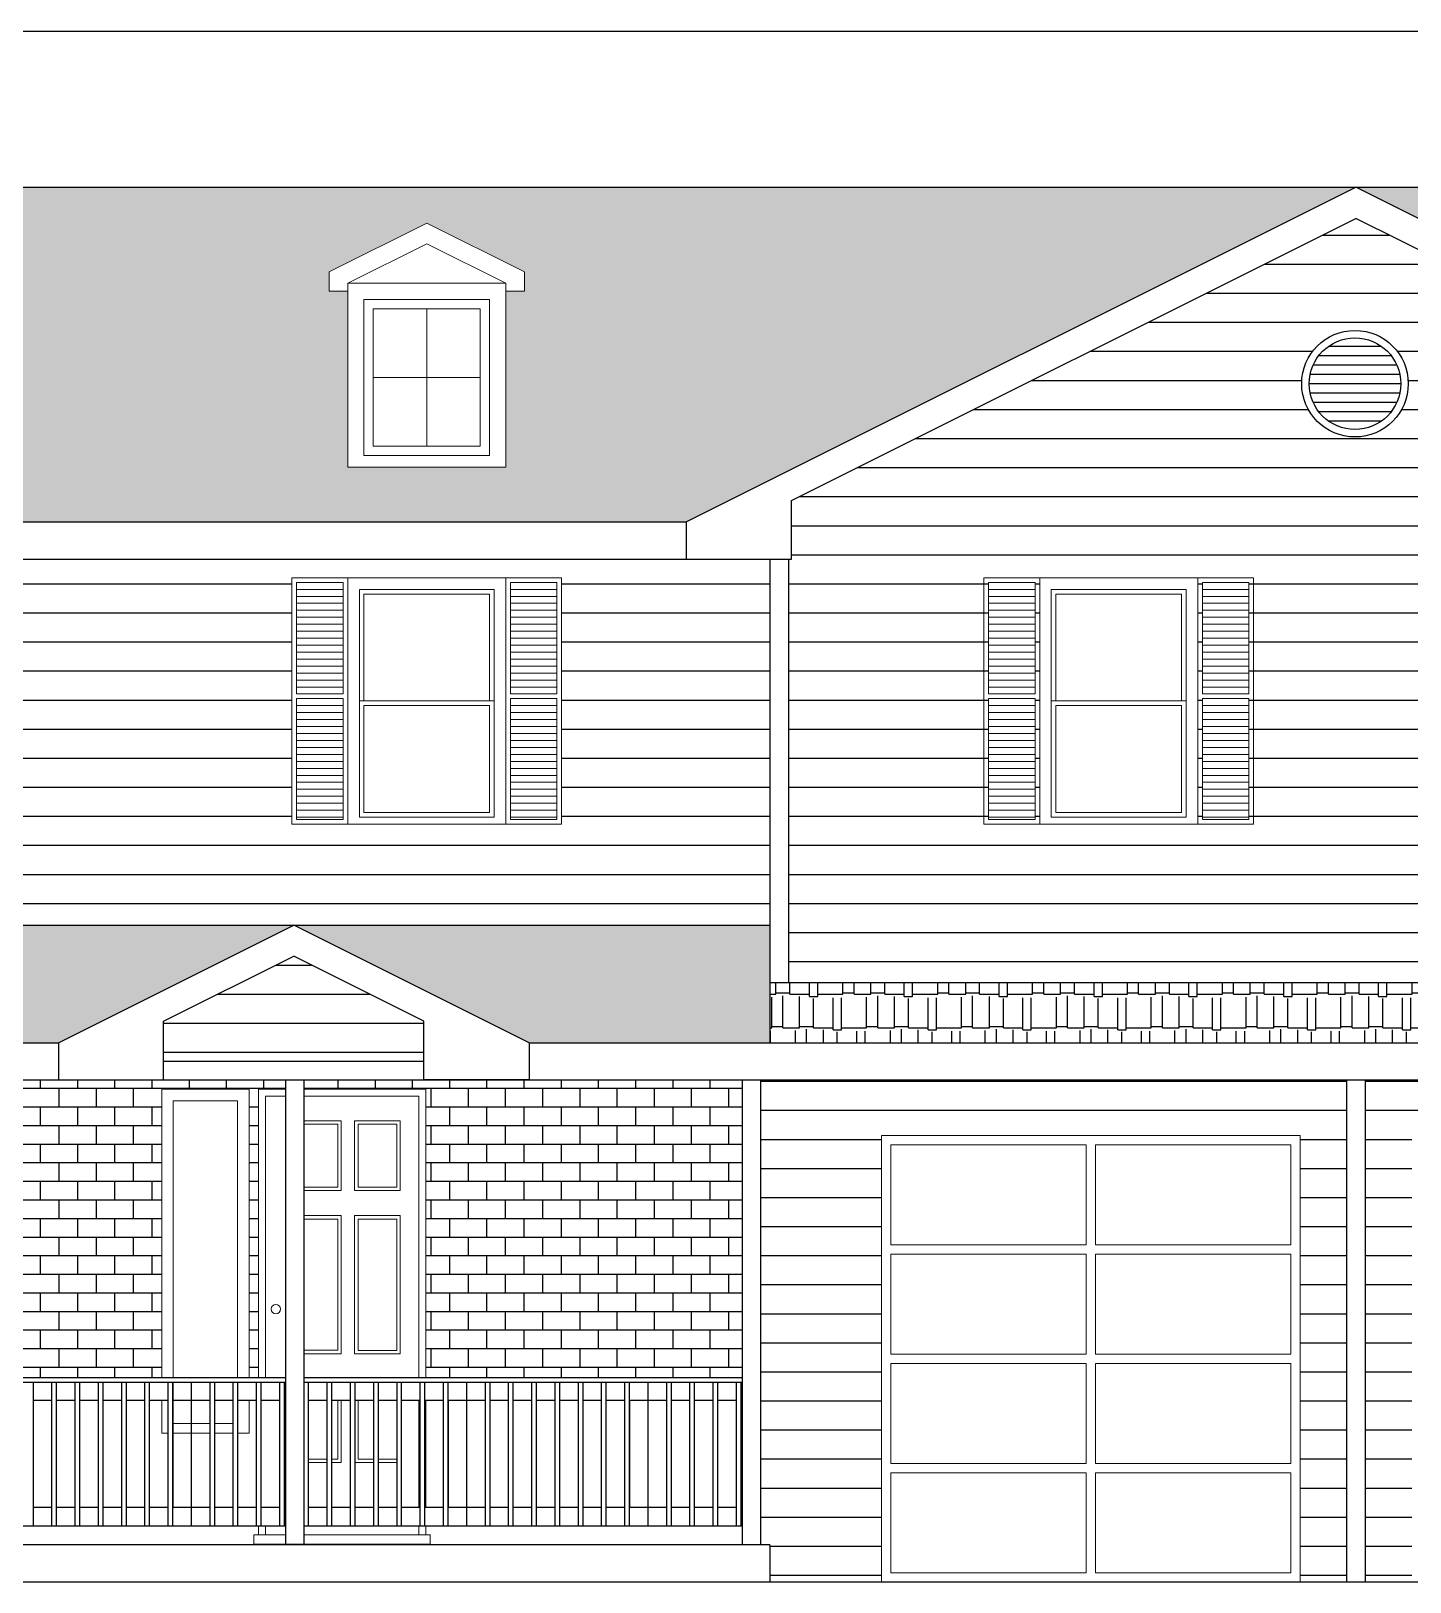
# Model space of a CAD drawing. Header units: inches. Extents: x -1842 to 12195, y -2228 to 2193.
# Drawn here: x 6746.5 to 7043, y 597.8 to 931.4 of the extents above; entities that cross this region are included whole.
import ezdxf

# ---------------------------------------------------------------- set-up
doc = ezdxf.new("R2010")
doc.units = ezdxf.units.IN
doc.header["$LTSCALE"] = 6
doc.header["$MEASUREMENT"] = 0
doc.linetypes.add('DASHED', pattern=[0.75, 0.5, -0.25])
doc.layers.add('A-GLAZ', color=151, linetype='Continuous', lineweight=13)
doc.layers.add('BUILT-INS', color=13, linetype='Continuous')
doc.layers.add('Title Block', color=7, linetype='Continuous')
pattern_1 = [(180, (-5370.341, -507), (-4e-16, -6.25), [])]
pattern_2 = [(180, (-2411.5, 0), (-4e-16, -6.25), [])]

msp = doc.modelspace()

# ---------------------------------------------------------------- hatches: boundary and pattern name
h = msp.add_hatch()
h.set_pattern_fill('AR-RSHKE', color=15, scale=0.6)
h.set_pattern_definition([(0, (-6117.4706, 68.2245), (15.3, 7.2), [3.6, -3, 4.2, -1.8, 5.4, -2.4]), (0, (-6113.8706, 68.5245), (15.3, 7.2), [3, -11.4, 2.4, -3.6]), (0, (-6106.6706, 67.7745), (15.3, 7.2), [1.8, -18.6]), (90, (-6117.4706, 68.2245), (-5.1, 7.2), [6.9, -21.9]), (90, (-6113.8706, 68.2245), (-5.1, 7.2), [6.75, -22.05]), (90, (-6110.8706, 68.2245), (-5.1, 7.2), [6.3, -22.5]), (90, (-6106.6706, 67.7745), (-5.1, 7.2), [6.9, -21.9]), (90, (-6104.8706, 67.7745), (-5.1, 7.2), [6.9, -21.9]), (90, (-6099.4706, 68.2245), (-5.1, 7.2), [6.6, -22.2])])
h.paths.add_polyline_path([(7031.3515449, 897.8021528), (6500.5515449, 897.8021528), (6500.5515449, 825.8021528), (6887.3515449, 825.8021528)])
h.paths.add_polyline_path([(6692.5515449, 875.4298362), (6688.5515449, 875.4298362), (6688.5515449, 879.6040485), (6709.5515449, 890.1040485), (6730.5515449, 879.6040485), (6730.5515449, 875.4298362), (6726.5515449, 875.4298362), (6726.5515449, 837.5869497), (6692.5515449, 837.5869497)], flags=16)
h.paths.add_polyline_path([(6696.0515449, 873.6319125), (6723.0515449, 873.6319125), (6723.0515449, 840.0869497), (6696.0515449, 840.0869497)], flags=0)
h.paths.add_polyline_path([(6698.0515449, 871.6319125), (6721.0515449, 871.6319125), (6721.0515449, 842.0869497), (6698.0515449, 842.0869497)], flags=0)
h.paths.add_polyline_path([(6608.5515449, 875.4298362), (6604.5515449, 875.4298362), (6604.5515449, 837.5869497), (6570.5515449, 837.5869497), (6570.5515449, 875.4298362), (6566.5515449, 875.4298362), (6566.5515449, 879.6040485), (6587.5515449, 890.1040485), (6608.5515449, 879.6040485)], flags=16)
h.paths.add_polyline_path([(6601.0515449, 840.0869497), (6574.0515449, 840.0869497), (6574.0515449, 873.6319125), (6601.0515449, 873.6319125)], flags=0)
h.paths.add_polyline_path([(6599.0515449, 842.0869497), (6576.0515449, 842.0869497), (6576.0515449, 871.6319125), (6599.0515449, 871.6319125)], flags=0)
h.paths.add_polyline_path([(6810.5515449, 875.4298362), (6810.5515449, 879.6040485), (6831.5515449, 890.1040485), (6852.5515449, 879.6040485), (6852.5515449, 875.4298362), (6848.5515449, 875.4298362), (6848.5515449, 837.5869497), (6814.5515449, 837.5869497), (6814.5515449, 875.4298362)], flags=16)
h.paths.add_polyline_path([(6818.0515449, 873.6319125), (6845.0515449, 873.6319125), (6845.0515449, 840.0869497), (6818.0515449, 840.0869497)], flags=0)
h.paths.add_polyline_path([(6820.0515449, 871.6319125), (6843.0515449, 871.6319125), (6843.0515449, 842.0869497), (6820.0515449, 842.0869497)], flags=0)
h.paths.add_polyline_path([(7161.3515449, 897.8021528), (7031.3515449, 897.8021528), (7161.3515449, 832.8021528)])
h = msp.add_hatch()
h.set_pattern_fill('ANSI31', color=256, scale=16, angle=135)
h.set_pattern_definition([(180, (-6043.0983, -5704.4222), (-2e-16, -2), [])])
h.paths.add_polyline_path([(7041.0075663, 855.541402, 1), (7021.298202, 855.541402, 1)])
h = msp.add_hatch()
h.set_pattern_fill('AR-RSHKE', color=15, scale=0.6)
h.set_pattern_definition([(0, (-5370.341, -507), (15.3, 7.2), [3.6, -3, 4.2, -1.8, 5.4, -2.4]), (0, (-5366.741, -506.7), (15.3, 7.2), [3, -11.4, 2.4, -3.6]), (0, (-5359.541, -507.45), (15.3, 7.2), [1.8, -18.6]), (90, (-5370.341, -507), (-5.1, 7.2), [6.9, -21.9]), (90, (-5366.741, -507), (-5.1, 7.2), [6.75, -22.05]), (90, (-5363.741, -507), (-5.1, 7.2), [6.3, -22.5]), (90, (-5359.541, -507.45), (-5.1, 7.2), [6.9, -21.9]), (90, (-5357.741, -507.45), (-5.1, 7.2), [6.9, -21.9]), (90, (-5352.341, -507), (-5.1, 7.2), [6.6, -22.2])])
h.paths.add_polyline_path([(6802.9515449, 739.1093551), (6504.5515449, 739.1093551), (6504.5515449, 713.8021528), (6752.3371402, 713.8021528)])
h.paths.add_polyline_path([(6905.3515449, 739.1093551), (6802.9515449, 739.1093551), (6853.5659496, 713.8021528), (6905.3515449, 713.8021528), (6905.3515449, 726.7357772)])
h = msp.add_hatch()
h.set_pattern_fill('AR-RSHKE', color=15, scale=0.6)
h.set_pattern_definition([(0, (-6117.2706, -507), (15.3, 7.2), [3.6, -3, 4.2, -1.8, 5.4, -2.4]), (0, (-6113.6706, -506.7), (15.3, 7.2), [3, -11.4, 2.4, -3.6]), (0, (-6106.4706, -507.45), (15.3, 7.2), [1.8, -18.6]), (90, (-6117.2706, -507), (-5.1, 7.2), [6.9, -21.9]), (90, (-6113.6706, -507), (-5.1, 7.2), [6.75, -22.05]), (90, (-6110.6706, -507), (-5.1, 7.2), [6.3, -22.5]), (90, (-6106.4706, -507.45), (-5.1, 7.2), [6.9, -21.9]), (90, (-6104.6706, -507.45), (-5.1, 7.2), [6.9, -21.9]), (90, (-6099.2706, -507), (-5.1, 7.2), [6.6, -22.2])])
h.paths.add_polyline_path([(7157.3515449, 726.7357772), (6905.3515449, 726.7357772), (6905.3515449, 713.8021528), (7157.3515449, 713.8021528)])
at = {"layer": 'BUILT-INS'}
h = msp.add_hatch(dxfattribs=at)
h.set_pattern_fill('AR-B816', color=256, scale=0.5, style=0)
h.set_pattern_definition([(0, (-2411.5, 0), (0, 4), []), (90, (-2411.5, 0), (-4, 4), [4, -4])])
h.paths.add_polyline_path([(6899.3515449, 705.8021528), (6805.1515449, 705.8021528), (6805.1515449, 703.8021528), (6831.3515449, 703.8021528), (6831.3515449, 641.8021528), (6899.3515449, 641.8021528)])
h.paths.add_polyline_path([(6774.5515449, 703.8021528), (6793.3515449, 703.8021528), (6793.3515449, 641.8021528), (6795.3515449, 641.8021528), (6795.3515449, 703.8021528), (6801.1515449, 703.8021528), (6801.1515449, 705.8021528), (6706.9515449, 705.8021528), (6706.9515449, 703.8021528), (6716.0515449, 703.8021528), (6716.0515449, 641.8021528), (6774.5515449, 641.8021528)])
h.paths.add_polyline_path([(6658.0515449, 703.8021528), (6670.0515449, 703.8021528), (6702.9515449, 703.8021528), (6702.9515449, 705.8021528), (6608.7515449, 705.8021528), (6608.7515449, 703.8021528), (6616.5515449, 703.8021528), (6616.5515449, 641.8021528), (6658.0515449, 641.8021528)])
h.paths.add_polyline_path([(6558.5515449, 703.8021528), (6570.5515449, 703.8021528), (6604.5515449, 703.8021528), (6604.7515449, 703.8021528), (6604.7515449, 705.8021528), (6510.5515449, 705.8021528), (6510.5515449, 641.8021528), (6558.5515449, 641.8021528)])
h.paths.add_polyline_path([(6506.5515449, 705.8021528), (6504.5515449, 705.8021528), (6504.5515449, 605.8021528), (6506.5515449, 605.8021528)])
at = {"layer": 'Title Block', "linetype": 'DASHED'}
h = msp.add_hatch(dxfattribs=at)
h.set_pattern_fill('ANSI31', color=253, scale=50, angle=135)
h.set_pattern_definition(pattern_2)
h.paths.add_polyline_path([(7153.3515449, 817.8021528), (7152.7228181, 817.8021528), (7152.7228181, 830.4083123), (7031.3515449, 891.0939489), (6909.9802717, 830.4083123), (6909.9802717, 817.8021528), (6909.3515449, 817.8021528), (6909.3515449, 726.7357772), (7153.3515449, 726.7357772)])
h.paths.add_polyline_path([(6963.3515449, 760.8021528), (6963.3515449, 813.8021528), (6997.3515449, 813.8021528), (6997.3515449, 760.8021528)], flags=16)
h.paths.add_polyline_path([(6952.3515449, 761.8021528), (6952.3515449, 787.8021528), (6962.3515449, 787.8021528), (6962.3515449, 761.8021528)], flags=16)
h.paths.add_polyline_path([(6965.8515449, 762.3021528), (6965.8515449, 787.3021528), (6965.8515449, 811.3021528), (6994.8515449, 811.3021528), (6994.8515449, 787.3021528), (6994.8515449, 762.3021528)], flags=0)
h.paths.add_polyline_path([(6966.8515449, 763.3021528), (6966.8515449, 786.3021528), (6993.8515449, 786.3021528), (6993.8515449, 763.3021528)], flags=0)
h.paths.add_polyline_path([(6952.3515449, 788.8021528), (6952.3515449, 812.8021528), (6962.3515449, 812.8021528), (6962.3515449, 788.8021528)], flags=16)
h.paths.add_polyline_path([(6966.8515449, 787.3021528), (6966.8515449, 810.3021528), (6993.8515449, 810.3021528), (6993.8515449, 787.3021528)], flags=0)
h.paths.add_polyline_path([(6998.3515449, 761.8021528), (6998.3515449, 787.8021528), (7008.3515449, 787.8021528), (7008.3515449, 761.8021528)], flags=16)
h.paths.add_polyline_path([(6998.3515449, 788.8021528), (6998.3515449, 812.8021528), (7008.3515449, 812.8021528), (7008.3515449, 788.8021528)], flags=16)
h.paths.add_polyline_path([(7065.3515449, 760.8021528), (7065.3515449, 813.8021528), (7099.3515449, 813.8021528), (7099.3515449, 760.8021528)], flags=16)
h.paths.add_polyline_path([(7054.3515449, 761.8021528), (7054.3515449, 787.8021528), (7064.3515449, 787.8021528), (7064.3515449, 761.8021528)], flags=16)
h.paths.add_polyline_path([(7054.3515449, 788.8021528), (7054.3515449, 812.8021528), (7064.3515449, 812.8021528), (7064.3515449, 788.8021528)], flags=16)
h.paths.add_polyline_path([(7067.8515449, 762.3021528), (7067.8515449, 787.3021528), (7067.8515449, 811.3021528), (7096.8515449, 811.3021528), (7096.8515449, 787.3021528), (7096.8515449, 762.3021528)], flags=0)
h.paths.add_polyline_path([(7068.8515449, 763.3021528), (7068.8515449, 786.3021528), (7095.8515449, 786.3021528), (7095.8515449, 763.3021528)], flags=0)
h.paths.add_polyline_path([(7019.698202, 855.541402, -1), (7042.6075663, 855.541402, -1)], flags=16)
h.paths.add_polyline_path([(7021.298202, 855.541402, -1), (7041.0075663, 855.541402, -1)], flags=0)
h.paths.add_polyline_path([(7068.8515449, 787.3021528), (7068.8515449, 810.3021528), (7095.8515449, 810.3021528), (7095.8515449, 787.3021528)], flags=0)
h.paths.add_polyline_path([(7100.3515449, 761.8021528), (7100.3515449, 787.8021528), (7110.3515449, 787.8021528), (7110.3515449, 761.8021528)], flags=16)
h.paths.add_polyline_path([(7100.3515449, 788.8021528), (7100.3515449, 812.8021528), (7110.3515449, 812.8021528), (7110.3515449, 788.8021528)], flags=16)
h = msp.add_hatch(dxfattribs=at)
h.set_pattern_fill('ANSI31', color=253, scale=50, angle=135)
h.set_pattern_definition(pattern_2)
h.paths.add_polyline_path([(6905.3515449, 817.8021528), (6887.3515449, 817.8021528), (6508.5515449, 817.8021528), (6508.5515449, 739.1093551), (6905.3515449, 739.1093551)])
h.paths.add_polyline_path([(6558.5515449, 813.8021528), (6616.5515449, 813.8021528), (6616.5515449, 760.8021528), (6558.5515449, 760.8021528)], flags=16)
h.paths.add_polyline_path([(6558.5515449, 813.8021528), (6570.5515449, 813.8021528), (6604.5515449, 813.8021528), (6616.5515449, 813.8021528), (6616.5515449, 760.8021528), (6604.5515449, 760.8021528), (6570.5515449, 760.8021528), (6558.5515449, 760.8021528)], flags=0)
h.paths.add_polyline_path([(6570.5515449, 760.8021528), (6570.5515449, 813.8021528), (6604.5515449, 813.8021528), (6604.5515449, 760.8021528)], flags=0)
h.paths.add_polyline_path([(6559.5515449, 787.8021528), (6569.5515449, 787.8021528), (6569.5515449, 761.8021528), (6559.5515449, 761.8021528)], flags=0)
h.paths.add_polyline_path([(6573.0515449, 787.3021528), (6573.0515449, 811.3021528), (6602.0515449, 811.3021528), (6602.0515449, 787.3021528), (6602.0515449, 762.3021528), (6573.0515449, 762.3021528)], flags=0)
h.paths.add_polyline_path([(6559.5515449, 788.8021528), (6559.5515449, 812.8021528), (6569.5515449, 812.8021528), (6569.5515449, 788.8021528)], flags=0)
h.paths.add_polyline_path([(6574.0515449, 763.3021528), (6574.0515449, 786.3021528), (6601.0515449, 786.3021528), (6601.0515449, 763.3021528)], flags=0)
h.paths.add_polyline_path([(6574.0515449, 787.3021528), (6574.0515449, 810.3021528), (6601.0515449, 810.3021528), (6601.0515449, 787.3021528)], flags=0)
h.paths.add_polyline_path([(6605.5515449, 787.8021528), (6615.5515449, 787.8021528), (6615.5515449, 761.8021528), (6605.5515449, 761.8021528)], flags=0)
h.paths.add_polyline_path([(6605.5515449, 788.8021528), (6605.5515449, 812.8021528), (6615.5515449, 812.8021528), (6615.5515449, 788.8021528)], flags=0)
h.paths.add_polyline_path([(6680.5515449, 813.8021528), (6738.5515449, 813.8021528), (6738.5515449, 760.8021528), (6680.5515449, 760.8021528)], flags=0)
h.paths.add_polyline_path([(6680.5515449, 813.8021528), (6692.5515449, 813.8021528), (6726.5515449, 813.8021528), (6738.5515449, 813.8021528), (6738.5515449, 760.8021528), (6726.5515449, 760.8021528), (6692.5515449, 760.8021528), (6680.5515449, 760.8021528)], flags=16)
h.paths.add_polyline_path([(6692.5515449, 760.8021528), (6692.5515449, 813.8021528), (6726.5515449, 813.8021528), (6726.5515449, 760.8021528)], flags=0)
h.paths.add_polyline_path([(6681.5515449, 787.8021528), (6691.5515449, 787.8021528), (6691.5515449, 761.8021528), (6681.5515449, 761.8021528)], flags=0)
h.paths.add_polyline_path([(6681.5515449, 788.8021528), (6681.5515449, 812.8021528), (6691.5515449, 812.8021528), (6691.5515449, 788.8021528)], flags=0)
h.paths.add_polyline_path([(6695.0515449, 787.3021528), (6695.0515449, 811.3021528), (6724.0515449, 811.3021528), (6724.0515449, 787.3021528), (6724.0515449, 762.3021528), (6695.0515449, 762.3021528)], flags=0)
h.paths.add_polyline_path([(6696.0515449, 763.3021528), (6696.0515449, 786.3021528), (6723.0515449, 786.3021528), (6723.0515449, 763.3021528)], flags=0)
h.paths.add_polyline_path([(6696.0515449, 787.3021528), (6696.0515449, 810.3021528), (6723.0515449, 810.3021528), (6723.0515449, 787.3021528)], flags=0)
h.paths.add_polyline_path([(6727.5515449, 787.8021528), (6737.5515449, 787.8021528), (6737.5515449, 761.8021528), (6727.5515449, 761.8021528)], flags=0)
h.paths.add_polyline_path([(6727.5515449, 788.8021528), (6727.5515449, 812.8021528), (6737.5515449, 812.8021528), (6737.5515449, 788.8021528)], flags=0)
h.paths.add_polyline_path([(6802.5515449, 813.8021528), (6860.5515449, 813.8021528), (6860.5515449, 760.8021528), (6802.5515449, 760.8021528)], flags=16)
h.paths.add_polyline_path([(6802.5515449, 813.8021528), (6814.5515449, 813.8021528), (6848.5515449, 813.8021528), (6860.5515449, 813.8021528), (6860.5515449, 760.8021528), (6848.5515449, 760.8021528), (6814.5515449, 760.8021528), (6802.5515449, 760.8021528)], flags=0)
h.paths.add_polyline_path([(6814.5515449, 760.8021528), (6814.5515449, 813.8021528), (6848.5515449, 813.8021528), (6848.5515449, 760.8021528)], flags=0)
h.paths.add_polyline_path([(6803.5515449, 787.8021528), (6813.5515449, 787.8021528), (6813.5515449, 761.8021528), (6803.5515449, 761.8021528)], flags=0)
h.paths.add_polyline_path([(6803.5515449, 788.8021528), (6803.5515449, 812.8021528), (6813.5515449, 812.8021528), (6813.5515449, 788.8021528)], flags=0)
h.paths.add_polyline_path([(6817.0515449, 787.3021528), (6817.0515449, 811.3021528), (6846.0515449, 811.3021528), (6846.0515449, 787.3021528), (6846.0515449, 762.3021528), (6817.0515449, 762.3021528)], flags=0)
h.paths.add_polyline_path([(6818.0515449, 763.3021528), (6818.0515449, 786.3021528), (6845.0515449, 786.3021528), (6845.0515449, 763.3021528)], flags=0)
h.paths.add_polyline_path([(6818.0515449, 787.3021528), (6818.0515449, 810.3021528), (6845.0515449, 810.3021528), (6845.0515449, 787.3021528)], flags=0)
h.paths.add_polyline_path([(6849.5515449, 787.8021528), (6859.5515449, 787.8021528), (6859.5515449, 761.8021528), (6849.5515449, 761.8021528)], flags=0)
h.paths.add_polyline_path([(6849.5515449, 788.8021528), (6849.5515449, 812.8021528), (6859.5515449, 812.8021528), (6859.5515449, 788.8021528)], flags=0)
h = msp.add_hatch(dxfattribs=at)
h.set_pattern_fill('ANSI31', color=253, scale=50, angle=135)
h.set_pattern_definition(pattern_1)
h.paths.add_polyline_path([(6830.9372228, 718.4083123), (6802.9515449, 732.4011512), (6774.965867, 718.4083123), (6774.965867, 709.8021528), (6830.9372228, 709.8021528)])
h = msp.add_hatch(dxfattribs=at)
h.set_pattern_fill('ANSI31', color=253, scale=50, angle=135)
h.set_pattern_definition(pattern_1)
h.paths.add_polyline_path([(6929.3515449, 693.8021528), (7019.3515449, 693.8021528), (7019.3515449, 597.8021528), (7029.3515449, 597.8021528), (7029.3515449, 705.8021528), (6903.3515449, 705.8021528), (6903.3515449, 605.8021528), (6905.3515449, 605.8021528), (6905.3515449, 597.8021528), (6929.3515449, 597.8021528)])
h.paths.add_polyline_path([(7151.1396722, 705.8021528), (7033.3515449, 705.8021528), (7033.3515449, 597.8021528), (7043.3515449, 597.8021528), (7043.3515449, 693.8021528), (7133.3515449, 693.8021528), (7133.3515449, 597.8021528), (7151.1396722, 597.8021528)])
h.paths.add_polyline_path([(7157.3515449, 705.8021528), (7155.1396722, 705.8021528), (7155.1396722, 597.8021528), (7157.3515449, 597.8021528)])

# ---------------------------------------------------------------- linework, layer by layer
for p, q in [((5705.446575, 931.3977447), (7200.1058097, 931.3977447)), ((6500.5515449, 897.8021528), (7161.3515449, 897.8021528)), ((6887.3515449, 825.8021528), (7031.3515449, 897.8021528)), ((7175.3515449, 825.8021528), (7031.3515449, 897.8021528)), ((6909.9802717, 830.4083123), (7031.3515449, 891.0939489)), ((7152.7228181, 830.4083123), (7031.3515449, 891.0939489)), ((6909.9802717, 817.8021528), (6909.9802717, 830.4083123)), ((6500.5515449, 825.8021528), (6887.3515449, 825.8021528)), ((6887.3515449, 825.8021528), (6887.3515449, 817.8021528)), ((6500.5515449, 817.8021528), (6905.3515449, 817.8021528)), ((6887.3515449, 817.8021528), (6909.9802717, 817.8021528)), ((6905.3515449, 817.8021528), (6905.3515449, 726.7357772)), ((6909.3515449, 817.8021528), (6909.3515449, 726.7357772)), ((6504.5515449, 739.1093551), (6905.3515449, 739.1093551)), ((6752.3371402, 713.8021528), (6802.9515449, 739.1093551)), ((6853.5659496, 713.8021528), (6802.9515449, 739.1093551)), ((6774.965867, 718.4083123), (6802.9515449, 732.4011512)), ((6830.9372228, 718.4083123), (6802.9515449, 732.4011512)), ((6905.3515449, 726.7357772), (7157.3515449, 726.7357772)), ((6905.3515449, 726.7357772), (6905.3515449, 713.8021528)), ((6774.965867, 705.8021528), (6774.965867, 718.4083123)), ((6830.9372228, 705.8021528), (6830.9372228, 718.4083123)), ((6504.5515449, 713.8021528), (6752.3371402, 713.8021528)), ((6752.3371402, 713.8021528), (6752.3371402, 705.8021528)), ((6853.5659496, 713.8021528), (7157.3515449, 713.8021528)), ((6853.5659496, 713.8021528), (6853.5659496, 705.8021528)), ((6774.965867, 709.8021528), (6830.9372228, 709.8021528)), ((6504.5515449, 705.8021528), (7157.3515449, 705.8021528)), ((6752.3371402, 705.8021528), (6774.965867, 705.8021528)), ((6801.1515449, 705.8021528), (6801.1515449, 605.8021528)), ((6805.1515449, 705.8021528), (6805.1515449, 605.8021528)), ((6853.5659496, 705.8021528), (6830.9372228, 705.8021528)), ((6899.3515449, 705.8021528), (6899.3515449, 605.8021528)), ((6903.3515449, 705.8021528), (6903.3515449, 605.8021528)), ((7029.3515449, 705.8021528), (7029.3515449, 597.8021528)), ((7033.3515449, 705.8021528), (7033.3515449, 597.8021528)), ((6706.9515449, 641.8021528), (6801.1515449, 641.8021528)), ((6706.9515449, 640.8021528), (6801.1515449, 640.8021528)), ((6746.9515449, 609.8021528), (6746.9515449, 640.8021528)), ((6750.9515449, 609.8021528), (6750.9515449, 640.8021528)), ((6751.9515449, 609.8021528), (6751.9515449, 640.8021528)), ((6755.9515449, 609.8021528), (6755.9515449, 640.8021528)), ((6756.9515449, 609.8021528), (6756.9515449, 640.8021528)), ((6760.9515449, 609.8021528), (6760.9515449, 640.8021528)), ((6761.9515449, 609.8021528), (6761.9515449, 640.8021528)), ((6765.9515449, 609.8021528), (6765.9515449, 640.8021528)), ((6766.9515449, 609.8021528), (6766.9515449, 640.8021528)), ((6770.9515449, 609.8021528), (6770.9515449, 640.8021528)), ((6771.9515449, 609.8021528), (6771.9515449, 640.8021528)), ((6775.9515449, 609.8021528), (6775.9515449, 640.8021528)), ((6776.9515449, 609.8021528), (6776.9515449, 640.8021528)), ((6780.9515449, 609.8021528), (6780.9515449, 640.8021528)), ((6784.9515449, 609.8021528), (6784.9515449, 640.8021528)), ((6785.9515449, 609.8021528), (6785.9515449, 640.8021528)), ((6789.9515449, 609.8021528), (6789.9515449, 640.8021528)), ((6790.9515449, 609.8021528), (6790.9515449, 640.8021528)), ((6794.9515449, 609.8021528), (6794.9515449, 640.8021528)), ((6795.9515449, 609.8021528), (6795.9515449, 640.8021528)), ((6799.9515449, 609.8021528), (6799.9515449, 640.8021528)), ((6800.9515449, 609.8021528), (6800.9515449, 640.8021528)), ((6805.1515449, 641.8021528), (6899.3515449, 641.8021528)), ((6805.1515449, 640.8021528), (6899.3515449, 640.8021528)), ((6806.1515449, 609.8021528), (6806.1515449, 640.8021528)), ((6810.1515449, 609.8021528), (6810.1515449, 640.8021528)), ((6811.1515449, 609.8021528), (6811.1515449, 640.8021528)), ((6815.1515449, 609.8021528), (6815.1515449, 640.8021528)), ((6816.1515449, 609.8021528), (6816.1515449, 640.8021528)), ((6820.1515449, 609.8021528), (6820.1515449, 640.8021528)), ((6821.1515449, 609.8021528), (6821.1515449, 640.8021528)), ((6825.1515449, 609.8021528), (6825.1515449, 640.8021528)), ((6826.1515449, 609.8021528), (6826.1515449, 640.8021528)), ((6830.1515449, 609.8021528), (6830.1515449, 640.8021528)), ((6831.1515449, 609.8021528), (6831.1515449, 640.8021528)), ((6835.1515449, 609.8021528), (6835.1515449, 640.8021528)), ((6836.1515449, 609.8021528), (6836.1515449, 640.8021528)), ((6840.1515449, 609.8021528), (6840.1515449, 640.8021528)), ((6844.1515449, 609.8021528), (6844.1515449, 640.8021528)), ((6845.1515449, 609.8021528), (6845.1515449, 640.8021528)), ((6849.1515449, 609.8021528), (6849.1515449, 640.8021528)), ((6850.1515449, 609.8021528), (6850.1515449, 640.8021528)), ((6854.1515449, 609.8021528), (6854.1515449, 640.8021528)), ((6855.1515449, 609.8021528), (6855.1515449, 640.8021528)), ((6859.1515449, 609.8021528), (6859.1515449, 640.8021528)), ((6860.1515449, 609.8021528), (6860.1515449, 640.8021528)), ((6864.1515449, 609.8021528), (6864.1515449, 640.8021528)), ((6865.1515449, 609.8021528), (6865.1515449, 640.8021528)), ((6869.1515449, 609.8021528), (6869.1515449, 640.8021528)), ((6870.1515449, 609.8021528), (6870.1515449, 640.8021528)), ((6874.1515449, 609.8021528), (6874.1515449, 640.8021528)), ((6875.1515449, 609.8021528), (6875.1515449, 640.8021528)), ((6879.1515449, 609.8021528), (6879.1515449, 640.8021528)), ((6883.1515449, 609.8021528), (6883.1515449, 640.8021528)), ((6884.1515449, 609.8021528), (6884.1515449, 640.8021528)), ((6888.1515449, 609.8021528), (6888.1515449, 640.8021528)), ((6889.1515449, 609.8021528), (6889.1515449, 640.8021528)), ((6893.1515449, 609.8021528), (6893.1515449, 640.8021528)), ((6894.1515449, 609.8021528), (6894.1515449, 640.8021528)), ((6898.1515449, 609.8021528), (6898.1515449, 640.8021528)), ((6899.1515449, 609.8021528), (6899.1515449, 640.8021528)), ((6750.9515449, 636.8021528), (6746.9515449, 636.8021528)), ((6755.9515449, 636.8021528), (6751.9515449, 636.8021528)), ((6760.9515449, 636.8021528), (6756.9515449, 636.8021528)), ((6765.9515449, 636.8021528), (6761.9515449, 636.8021528)), ((6770.9515449, 636.8021528), (6766.9515449, 636.8021528)), ((6775.9515449, 636.8021528), (6771.9515449, 636.8021528)), ((6780.9515449, 636.8021528), (6776.9515449, 636.8021528)), ((6784.9515449, 636.8021528), (6780.9515449, 636.8021528)), ((6789.9515449, 636.8021528), (6785.9515449, 636.8021528)), ((6794.9515449, 636.8021528), (6790.9515449, 636.8021528)), ((6799.9515449, 636.8021528), (6795.9515449, 636.8021528)), ((6810.1515449, 636.8021528), (6806.1515449, 636.8021528)), ((6815.1515449, 636.8021528), (6811.1515449, 636.8021528)), ((6820.1515449, 636.8021528), (6816.1515449, 636.8021528)), ((6825.1515449, 636.8021528), (6821.1515449, 636.8021528)), ((6830.1515449, 636.8021528), (6826.1515449, 636.8021528)), ((6835.1515449, 636.8021528), (6831.1515449, 636.8021528)), ((6840.1515449, 636.8021528), (6836.1515449, 636.8021528)), ((6844.1515449, 636.8021528), (6840.1515449, 636.8021528)), ((6849.1515449, 636.8021528), (6845.1515449, 636.8021528)), ((6854.1515449, 636.8021528), (6850.1515449, 636.8021528)), ((6859.1515449, 636.8021528), (6855.1515449, 636.8021528)), ((6864.1515449, 636.8021528), (6860.1515449, 636.8021528)), ((6869.1515449, 636.8021528), (6865.1515449, 636.8021528)), ((6874.1515449, 636.8021528), (6870.1515449, 636.8021528)), ((6879.1515449, 636.8021528), (6875.1515449, 636.8021528)), ((6883.1515449, 636.8021528), (6879.1515449, 636.8021528)), ((6888.1515449, 636.8021528), (6884.1515449, 636.8021528)), ((6893.1515449, 636.8021528), (6889.1515449, 636.8021528)), ((6898.1515449, 636.8021528), (6894.1515449, 636.8021528)), ((6750.9515449, 613.8021528), (6746.9515449, 613.8021528)), ((6755.9515449, 613.8021528), (6751.9515449, 613.8021528)), ((6760.9515449, 613.8021528), (6756.9515449, 613.8021528)), ((6765.9515449, 613.8021528), (6761.9515449, 613.8021528)), ((6770.9515449, 613.8021528), (6766.9515449, 613.8021528)), ((6775.9515449, 613.8021528), (6771.9515449, 613.8021528)), ((6780.9515449, 613.8021528), (6776.9515449, 613.8021528)), ((6784.9515449, 613.8021528), (6780.9515449, 613.8021528)), ((6789.9515449, 613.8021528), (6785.9515449, 613.8021528)), ((6794.9515449, 613.8021528), (6790.9515449, 613.8021528)), ((6799.9515449, 613.8021528), (6795.9515449, 613.8021528)), ((6810.1515449, 613.8021528), (6806.1515449, 613.8021528)), ((6815.1515449, 613.8021528), (6811.1515449, 613.8021528)), ((6820.1515449, 613.8021528), (6816.1515449, 613.8021528)), ((6825.1515449, 613.8021528), (6821.1515449, 613.8021528)), ((6830.1515449, 613.8021528), (6826.1515449, 613.8021528)), ((6835.1515449, 613.8021528), (6831.1515449, 613.8021528)), ((6840.1515449, 613.8021528), (6836.1515449, 613.8021528)), ((6844.1515449, 613.8021528), (6840.1515449, 613.8021528)), ((6849.1515449, 613.8021528), (6845.1515449, 613.8021528)), ((6854.1515449, 613.8021528), (6850.1515449, 613.8021528)), ((6859.1515449, 613.8021528), (6855.1515449, 613.8021528)), ((6864.1515449, 613.8021528), (6860.1515449, 613.8021528)), ((6869.1515449, 613.8021528), (6865.1515449, 613.8021528)), ((6874.1515449, 613.8021528), (6870.1515449, 613.8021528)), ((6879.1515449, 613.8021528), (6875.1515449, 613.8021528)), ((6883.1515449, 613.8021528), (6879.1515449, 613.8021528)), ((6888.1515449, 613.8021528), (6884.1515449, 613.8021528)), ((6893.1515449, 613.8021528), (6889.1515449, 613.8021528)), ((6898.1515449, 613.8021528), (6894.1515449, 613.8021528)), ((6801.1515449, 609.8021528), (6706.9515449, 609.8021528)), ((6899.3515449, 609.8021528), (6805.1515449, 609.8021528)), ((6905.3515449, 605.8021528), (6504.5515449, 605.8021528)), ((6905.3515449, 605.8021528), (6905.3515449, 597.8021528)), ((6477.7779652, 597.8021528), (7183.9720414, 597.8021528))]:
    msp.add_line(p, q)
for radius in [11.4546822, 9.8546822]:
    msp.add_circle((7031.1528842, 855.541402), radius)
at = {"layer": 'A-GLAZ', "lineweight": 9}
for p, q in [((6810.5515449, 879.6040485), (6831.5515449, 890.1040485)), ((6852.5515449, 879.6040485), (6831.5515449, 890.1040485)), ((6814.5515449, 877.1319125), (6831.5515449, 885.6319125)), ((6848.5515449, 877.1319125), (6831.5515449, 885.6319125)), ((6810.5515449, 875.4298362), (6810.5515449, 879.6040485)), ((6852.5515449, 879.6040485), (6852.5515449, 875.4298362)), ((6810.5515449, 875.4298362), (6814.5515449, 875.4298362)), ((6814.5515449, 837.5869497), (6814.5515449, 877.1319125)), ((6814.5515449, 877.1319125), (6848.5515449, 877.1319125)), ((6848.5515449, 877.1319125), (6848.5515449, 837.5869497)), ((6848.5515449, 875.4298362), (6852.5515449, 875.4298362)), ((6818.0515449, 873.6319125), (6818.0515449, 840.0869497)), ((6818.0515449, 873.6319125), (6845.0515449, 873.6319125)), ((6820.0515449, 871.6319125), (6820.0515449, 842.0869497)), ((6820.0515449, 871.6319125), (6843.0515449, 871.6319125)), ((6831.5515449, 871.6319125), (6831.5515449, 842.0869497)), ((6843.0515449, 871.6319125), (6843.0515449, 842.0869497)), ((6845.0515449, 873.6319125), (6845.0515449, 840.0869497)), ((6820.0515449, 856.8594311), (6843.0515449, 856.8594311)), ((6820.0515449, 842.0869497), (6843.0515449, 842.0869497)), ((6814.5515449, 837.5869497), (6848.5515449, 837.5869497)), ((6818.0515449, 840.0869497), (6845.0515449, 840.0869497)), ((6802.5515449, 813.8021528), (6802.5515449, 760.8021528)), ((6802.5515449, 760.8021528), (6802.5515449, 813.8021528)), ((6814.5515449, 813.8021528), (6802.5515449, 813.8021528)), ((6802.5515449, 813.8021528), (6860.5515449, 813.8021528)), ((6802.5515449, 760.8021528), (6802.5515449, 813.8021528)), ((6813.5515449, 812.8021528), (6803.5515449, 812.8021528)), ((6803.5515449, 812.8021528), (6803.5515449, 788.8021528)), ((6813.5515449, 811.3021528), (6803.5515449, 811.3021528)), ((6813.5515449, 812.8021528), (6813.5515449, 788.8021528)), ((6848.5515449, 813.8021528), (6814.5515449, 813.8021528)), ((6814.5515449, 813.8021528), (6848.5515449, 813.8021528)), ((6814.5515449, 813.8021528), (6848.5515449, 813.8021528)), ((6814.5515449, 760.8021528), (6814.5515449, 813.8021528)), ((6846.0515449, 811.3021528), (6817.0515449, 811.3021528)), ((6817.0515449, 787.3021528), (6817.0515449, 811.3021528)), ((6846.0515449, 787.3021528), (6846.0515449, 811.3021528)), ((6848.5515449, 813.8021528), (6848.5515449, 760.8021528)), ((6848.5515449, 813.8021528), (6860.5515449, 813.8021528)), ((6849.5515449, 812.8021528), (6849.5515449, 788.8021528)), ((6849.5515449, 812.8021528), (6859.5515449, 812.8021528)), ((6849.5515449, 811.3021528), (6859.5515449, 811.3021528)), ((6859.5515449, 812.8021528), (6859.5515449, 788.8021528)), ((6860.5515449, 813.8021528), (6860.5515449, 760.8021528)), ((6860.5515449, 760.8021528), (6860.5515449, 813.8021528)), ((6860.5515449, 813.8021528), (6860.5515449, 760.8021528)), ((6951.3515449, 813.8021528), (6951.3515449, 760.8021528)), ((6951.3515449, 760.8021528), (6951.3515449, 813.8021528)), ((6963.3515449, 813.8021528), (6951.3515449, 813.8021528)), ((6951.3515449, 813.8021528), (7009.3515449, 813.8021528)), ((6951.3515449, 760.8021528), (6951.3515449, 813.8021528)), ((6951.3515449, 813.8021528), (6951.3515449, 760.8021528)), ((6962.3515449, 812.8021528), (6952.3515449, 812.8021528)), ((6952.3515449, 812.8021528), (6952.3515449, 788.8021528)), ((6962.3515449, 811.3021528), (6952.3515449, 811.3021528)), ((6962.3515449, 812.8021528), (6962.3515449, 788.8021528)), ((6997.3515449, 813.8021528), (6963.3515449, 813.8021528)), ((6963.3515449, 813.8021528), (6997.3515449, 813.8021528)), ((6963.3515449, 813.8021528), (6997.3515449, 813.8021528)), ((6963.3515449, 760.8021528), (6963.3515449, 813.8021528)), ((6994.8515449, 811.3021528), (6965.8515449, 811.3021528)), ((6965.8515449, 787.3021528), (6965.8515449, 811.3021528)), ((6994.8515449, 787.3021528), (6994.8515449, 811.3021528)), ((6997.3515449, 813.8021528), (6997.3515449, 760.8021528)), ((6997.3515449, 813.8021528), (7009.3515449, 813.8021528)), ((6998.3515449, 812.8021528), (6998.3515449, 788.8021528)), ((6998.3515449, 812.8021528), (7008.3515449, 812.8021528)), ((6998.3515449, 811.3021528), (7008.3515449, 811.3021528)), ((7008.3515449, 812.8021528), (7008.3515449, 788.8021528)), ((7009.3515449, 813.8021528), (7009.3515449, 760.8021528)), ((7009.3515449, 760.8021528), (7009.3515449, 813.8021528)), ((7009.3515449, 813.8021528), (7009.3515449, 760.8021528)), ((6813.5515449, 809.8021528), (6803.5515449, 809.8021528)), ((6813.5515449, 808.3021528), (6803.5515449, 808.3021528)), ((6818.0515449, 810.3021528), (6818.0515449, 787.3021528)), ((6818.0515449, 810.3021528), (6845.0515449, 810.3021528)), ((6845.0515449, 810.3021528), (6845.0515449, 787.3021528)), ((6849.5515449, 809.8021528), (6859.5515449, 809.8021528)), ((6849.5515449, 808.3021528), (6859.5515449, 808.3021528)), ((6962.3515449, 809.8021528), (6952.3515449, 809.8021528)), ((6962.3515449, 808.3021528), (6952.3515449, 808.3021528)), ((6966.8515449, 810.3021528), (6966.8515449, 787.3021528)), ((6966.8515449, 810.3021528), (6993.8515449, 810.3021528)), ((6993.8515449, 810.3021528), (6993.8515449, 787.3021528)), ((6998.3515449, 809.8021528), (7008.3515449, 809.8021528)), ((6998.3515449, 808.3021528), (7008.3515449, 808.3021528)), ((6813.5515449, 806.8021528), (6803.5515449, 806.8021528)), ((6813.5515449, 805.3021528), (6803.5515449, 805.3021528)), ((6849.5515449, 806.8021528), (6859.5515449, 806.8021528)), ((6849.5515449, 805.3021528), (6859.5515449, 805.3021528)), ((6962.3515449, 806.8021528), (6952.3515449, 806.8021528)), ((6962.3515449, 805.3021528), (6952.3515449, 805.3021528)), ((6998.3515449, 806.8021528), (7008.3515449, 806.8021528)), ((6998.3515449, 805.3021528), (7008.3515449, 805.3021528)), ((6813.5515449, 803.8021528), (6803.5515449, 803.8021528)), ((6813.5515449, 802.3021528), (6803.5515449, 802.3021528)), ((6813.5515449, 800.8021528), (6803.5515449, 800.8021528)), ((6849.5515449, 803.8021528), (6859.5515449, 803.8021528)), ((6849.5515449, 802.3021528), (6859.5515449, 802.3021528)), ((6849.5515449, 800.8021528), (6859.5515449, 800.8021528)), ((6962.3515449, 803.8021528), (6952.3515449, 803.8021528)), ((6962.3515449, 802.3021528), (6952.3515449, 802.3021528)), ((6962.3515449, 800.8021528), (6952.3515449, 800.8021528)), ((6998.3515449, 803.8021528), (7008.3515449, 803.8021528)), ((6998.3515449, 802.3021528), (7008.3515449, 802.3021528)), ((6998.3515449, 800.8021528), (7008.3515449, 800.8021528)), ((6813.5515449, 799.3021528), (6803.5515449, 799.3021528)), ((6813.5515449, 797.8021528), (6803.5515449, 797.8021528)), ((6849.5515449, 799.3021528), (6859.5515449, 799.3021528)), ((6849.5515449, 797.8021528), (6859.5515449, 797.8021528)), ((6962.3515449, 799.3021528), (6952.3515449, 799.3021528)), ((6962.3515449, 797.8021528), (6952.3515449, 797.8021528)), ((6998.3515449, 799.3021528), (7008.3515449, 799.3021528)), ((6998.3515449, 797.8021528), (7008.3515449, 797.8021528)), ((6813.5515449, 796.3021528), (6803.5515449, 796.3021528)), ((6813.5515449, 794.8021528), (6803.5515449, 794.8021528)), ((6849.5515449, 796.3021528), (6859.5515449, 796.3021528)), ((6849.5515449, 794.8021528), (6859.5515449, 794.8021528)), ((6962.3515449, 796.3021528), (6952.3515449, 796.3021528)), ((6962.3515449, 794.8021528), (6952.3515449, 794.8021528)), ((6998.3515449, 796.3021528), (7008.3515449, 796.3021528)), ((6998.3515449, 794.8021528), (7008.3515449, 794.8021528)), ((6813.5515449, 793.3021528), (6803.5515449, 793.3021528)), ((6813.5515449, 791.8021528), (6803.5515449, 791.8021528)), ((6849.5515449, 793.3021528), (6859.5515449, 793.3021528)), ((6849.5515449, 791.8021528), (6859.5515449, 791.8021528)), ((6962.3515449, 793.3021528), (6952.3515449, 793.3021528)), ((6962.3515449, 791.8021528), (6952.3515449, 791.8021528)), ((6998.3515449, 793.3021528), (7008.3515449, 793.3021528)), ((6998.3515449, 791.8021528), (7008.3515449, 791.8021528)), ((6813.5515449, 790.3021528), (6803.5515449, 790.3021528)), ((6803.5515449, 788.8021528), (6813.5515449, 788.8021528)), ((6803.5515449, 787.8021528), (6813.5515449, 787.8021528)), ((6803.5515449, 787.8021528), (6803.5515449, 761.8021528)), ((6813.5515449, 787.8021528), (6813.5515449, 761.8021528)), ((6817.0515449, 787.3021528), (6817.0515449, 762.3021528)), ((6817.0515449, 787.3021528), (6846.0515449, 787.3021528)), ((6846.0515449, 762.3021528), (6846.0515449, 787.3021528)), ((6849.5515449, 790.3021528), (6859.5515449, 790.3021528)), ((6859.5515449, 788.8021528), (6849.5515449, 788.8021528)), ((6849.5515449, 787.8021528), (6849.5515449, 761.8021528)), ((6859.5515449, 787.8021528), (6849.5515449, 787.8021528)), ((6859.5515449, 787.8021528), (6859.5515449, 761.8021528)), ((6962.3515449, 790.3021528), (6952.3515449, 790.3021528)), ((6952.3515449, 788.8021528), (6962.3515449, 788.8021528)), ((6952.3515449, 787.8021528), (6962.3515449, 787.8021528)), ((6952.3515449, 787.8021528), (6952.3515449, 761.8021528)), ((6962.3515449, 787.8021528), (6962.3515449, 761.8021528)), ((6965.8515449, 787.3021528), (6965.8515449, 762.3021528)), ((6965.8515449, 787.3021528), (6994.8515449, 787.3021528)), ((6994.8515449, 762.3021528), (6994.8515449, 787.3021528)), ((6998.3515449, 790.3021528), (7008.3515449, 790.3021528)), ((7008.3515449, 788.8021528), (6998.3515449, 788.8021528)), ((6998.3515449, 787.8021528), (6998.3515449, 761.8021528)), ((7008.3515449, 787.8021528), (6998.3515449, 787.8021528)), ((7008.3515449, 787.8021528), (7008.3515449, 761.8021528)), ((6813.5515449, 786.3021528), (6803.5515449, 786.3021528)), ((6813.5515449, 784.8021528), (6803.5515449, 784.8021528)), ((6818.0515449, 786.3021528), (6818.0515449, 763.3021528)), ((6818.0515449, 786.3021528), (6845.0515449, 786.3021528)), ((6845.0515449, 763.3021528), (6845.0515449, 786.3021528)), ((6849.5515449, 786.3021528), (6859.5515449, 786.3021528)), ((6849.5515449, 784.8021528), (6859.5515449, 784.8021528)), ((6962.3515449, 786.3021528), (6952.3515449, 786.3021528)), ((6962.3515449, 784.8021528), (6952.3515449, 784.8021528)), ((6966.8515449, 786.3021528), (6966.8515449, 763.3021528)), ((6966.8515449, 786.3021528), (6993.8515449, 786.3021528)), ((6993.8515449, 763.3021528), (6993.8515449, 786.3021528)), ((6998.3515449, 786.3021528), (7008.3515449, 786.3021528)), ((6998.3515449, 784.8021528), (7008.3515449, 784.8021528)), ((6813.5515449, 783.3021528), (6803.5515449, 783.3021528)), ((6813.5515449, 781.8021528), (6803.5515449, 781.8021528)), ((6849.5515449, 783.3021528), (6859.5515449, 783.3021528)), ((6849.5515449, 781.8021528), (6859.5515449, 781.8021528)), ((6962.3515449, 783.3021528), (6952.3515449, 783.3021528)), ((6962.3515449, 781.8021528), (6952.3515449, 781.8021528)), ((6998.3515449, 783.3021528), (7008.3515449, 783.3021528)), ((6998.3515449, 781.8021528), (7008.3515449, 781.8021528)), ((6813.5515449, 780.3021528), (6803.5515449, 780.3021528)), ((6813.5515449, 778.8021528), (6803.5515449, 778.8021528)), ((6813.5515449, 777.3021528), (6803.5515449, 777.3021528)), ((6849.5515449, 780.3021528), (6859.5515449, 780.3021528)), ((6849.5515449, 778.8021528), (6859.5515449, 778.8021528)), ((6849.5515449, 777.3021528), (6859.5515449, 777.3021528)), ((6962.3515449, 780.3021528), (6952.3515449, 780.3021528)), ((6962.3515449, 778.8021528), (6952.3515449, 778.8021528)), ((6962.3515449, 777.3021528), (6952.3515449, 777.3021528)), ((6998.3515449, 780.3021528), (7008.3515449, 780.3021528)), ((6998.3515449, 778.8021528), (7008.3515449, 778.8021528)), ((6998.3515449, 777.3021528), (7008.3515449, 777.3021528)), ((6813.5515449, 775.8021528), (6803.5515449, 775.8021528)), ((6813.5515449, 774.3021528), (6803.5515449, 774.3021528)), ((6849.5515449, 775.8021528), (6859.5515449, 775.8021528)), ((6849.5515449, 774.3021528), (6859.5515449, 774.3021528)), ((6962.3515449, 775.8021528), (6952.3515449, 775.8021528)), ((6962.3515449, 774.3021528), (6952.3515449, 774.3021528)), ((6998.3515449, 775.8021528), (7008.3515449, 775.8021528)), ((6998.3515449, 774.3021528), (7008.3515449, 774.3021528)), ((6813.5515449, 772.8021528), (6803.5515449, 772.8021528)), ((6813.5515449, 771.3021528), (6803.5515449, 771.3021528)), ((6849.5515449, 772.8021528), (6859.5515449, 772.8021528)), ((6849.5515449, 771.3021528), (6859.5515449, 771.3021528)), ((6962.3515449, 772.8021528), (6952.3515449, 772.8021528)), ((6962.3515449, 771.3021528), (6952.3515449, 771.3021528)), ((6998.3515449, 772.8021528), (7008.3515449, 772.8021528)), ((6998.3515449, 771.3021528), (7008.3515449, 771.3021528)), ((6813.5515449, 769.8021528), (6803.5515449, 769.8021528)), ((6813.5515449, 768.3021528), (6803.5515449, 768.3021528)), ((6849.5515449, 769.8021528), (6859.5515449, 769.8021528)), ((6849.5515449, 768.3021528), (6859.5515449, 768.3021528)), ((6962.3515449, 769.8021528), (6952.3515449, 769.8021528)), ((6962.3515449, 768.3021528), (6952.3515449, 768.3021528)), ((6998.3515449, 769.8021528), (7008.3515449, 769.8021528)), ((6998.3515449, 768.3021528), (7008.3515449, 768.3021528)), ((6813.5515449, 766.8021528), (6803.5515449, 766.8021528)), ((6813.5515449, 765.3021528), (6803.5515449, 765.3021528)), ((6849.5515449, 766.8021528), (6859.5515449, 766.8021528)), ((6849.5515449, 765.3021528), (6859.5515449, 765.3021528)), ((6962.3515449, 766.8021528), (6952.3515449, 766.8021528)), ((6962.3515449, 765.3021528), (6952.3515449, 765.3021528)), ((6998.3515449, 766.8021528), (7008.3515449, 766.8021528)), ((6998.3515449, 765.3021528), (7008.3515449, 765.3021528)), ((6814.5515449, 760.8021528), (6802.5515449, 760.8021528)), ((6814.5515449, 760.8021528), (6802.5515449, 760.8021528)), ((6860.5515449, 760.8021528), (6802.5515449, 760.8021528)), ((6813.5515449, 763.8021528), (6803.5515449, 763.8021528)), ((6813.5515449, 762.3021528), (6803.5515449, 762.3021528)), ((6813.5515449, 761.8021528), (6803.5515449, 761.8021528)), ((6814.5515449, 760.8021528), (6848.5515449, 760.8021528)), ((6848.5515449, 760.8021528), (6814.5515449, 760.8021528)), ((6814.5515449, 760.8021528), (6848.5515449, 760.8021528)), ((6848.5515449, 760.8021528), (6814.5515449, 760.8021528)), ((6817.0515449, 762.3021528), (6846.0515449, 762.3021528)), ((6818.0515449, 763.3021528), (6845.0515449, 763.3021528)), ((6848.5515449, 760.8021528), (6860.5515449, 760.8021528)), ((6848.5515449, 760.8021528), (6860.5515449, 760.8021528)), ((6849.5515449, 763.8021528), (6859.5515449, 763.8021528)), ((6849.5515449, 762.3021528), (6859.5515449, 762.3021528)), ((6849.5515449, 761.8021528), (6859.5515449, 761.8021528)), ((6963.3515449, 760.8021528), (6951.3515449, 760.8021528)), ((6963.3515449, 760.8021528), (6951.3515449, 760.8021528)), ((7009.3515449, 760.8021528), (6951.3515449, 760.8021528)), ((6962.3515449, 763.8021528), (6952.3515449, 763.8021528)), ((6962.3515449, 762.3021528), (6952.3515449, 762.3021528)), ((6962.3515449, 761.8021528), (6952.3515449, 761.8021528)), ((6963.3515449, 760.8021528), (6997.3515449, 760.8021528)), ((6997.3515449, 760.8021528), (6963.3515449, 760.8021528)), ((6963.3515449, 760.8021528), (6997.3515449, 760.8021528)), ((6997.3515449, 760.8021528), (6963.3515449, 760.8021528)), ((6965.8515449, 762.3021528), (6994.8515449, 762.3021528)), ((6966.8515449, 763.3021528), (6993.8515449, 763.3021528)), ((6997.3515449, 760.8021528), (7009.3515449, 760.8021528)), ((6997.3515449, 760.8021528), (7009.3515449, 760.8021528)), ((6998.3515449, 763.8021528), (7008.3515449, 763.8021528)), ((6998.3515449, 762.3021528), (7008.3515449, 762.3021528)), ((6998.3515449, 761.8021528), (7008.3515449, 761.8021528)), ((6774.5515449, 703.8021528), (6774.5515449, 641.8021528)), ((6793.3515449, 703.8021528), (6774.5515449, 703.8021528)), ((6774.5515449, 703.8021528), (6793.3515449, 703.8021528)), ((6774.5515449, 703.8021528), (6793.3515449, 703.8021528)), ((6790.8515449, 701.3021528), (6777.0515449, 701.3021528)), ((6777.0515449, 701.3021528), (6777.0515449, 641.8021528)), ((6790.8515449, 641.8021528), (6790.8515449, 701.3021528)), ((6793.3515449, 703.8021528), (6793.3515449, 641.8021528)), ((6795.3515449, 703.8021528), (6795.3515449, 641.8021528)), ((6801.1515449, 703.8021528), (6795.3515449, 703.8021528)), ((6796.8515449, 702.3021528), (6796.8515449, 641.8021528)), ((6801.1515449, 702.3021528), (6796.8515449, 702.3021528)), ((6831.3515449, 703.8021528), (6805.1515449, 703.8021528)), ((6829.8515449, 702.3021528), (6805.1515449, 702.3021528)), ((6829.8515449, 702.3021528), (6829.8515449, 641.8021528)), ((6831.3515449, 703.8021528), (6831.3515449, 641.8021528)), ((6795.351567, 641.8021528), (6795.351567, 696.9410024)), ((6795.351567, 641.8021528), (6795.351567, 696.9410024)), ((6813.1640449, 696.999692), (6805.1515449, 696.999692)), ((6812.4140449, 696.2539141), (6805.1515449, 696.2539141)), ((6812.4140449, 682.749692), (6812.4140449, 696.2539141)), ((6813.1640449, 681.999692), (6813.1640449, 696.999692)), ((6825.8515449, 696.9954699), (6816.0390449, 696.9954699)), ((6816.0390449, 696.9954699), (6816.0390449, 681.9954699)), ((6816.7890449, 696.249692), (6816.7890449, 682.7454699)), ((6825.1015449, 696.249692), (6816.7890449, 696.249692)), ((6825.1015449, 682.7454699), (6825.1015449, 696.249692)), ((6825.8515449, 681.9954699), (6825.8515449, 696.9954699)), ((6831.3515228, 641.8021528), (6831.3515228, 696.9410024)), ((6831.3515228, 641.8021528), (6831.3515228, 696.9410024)), ((6929.3515449, 693.8021528), (7019.3515449, 693.8021528)), ((6929.3515449, 693.8021528), (6929.3515449, 597.8021528)), ((6931.3515449, 691.8021528), (6973.3515449, 691.8021528)), ((6931.3515449, 670.3021528), (6931.3515449, 691.8021528)), ((6973.3515449, 670.3021528), (6973.3515449, 691.8021528)), ((7017.3515449, 691.8021528), (6975.3515449, 691.8021528)), ((6975.3515449, 670.3021528), (6975.3515449, 691.8021528)), ((7017.3515449, 670.3021528), (7017.3515449, 691.8021528)), ((7019.3515449, 693.8021528), (7019.3515449, 597.8021528)), ((6805.1515449, 682.749692), (6812.4140449, 682.749692)), ((6805.1515449, 681.999692), (6813.1640449, 681.999692)), ((6816.0390449, 681.9954699), (6825.8515449, 681.9954699)), ((6816.7890449, 682.7454699), (6825.1015449, 682.7454699)), ((6813.1640449, 676.624692), (6805.1515449, 676.624692)), ((6812.4140449, 675.874692), (6805.1515449, 675.874692)), ((6812.4140449, 647.629192), (6812.4140449, 675.874692)), ((6813.1640449, 646.879192), (6813.1640449, 676.624692)), ((6816.0390449, 676.6204699), (6816.0390449, 646.8749699)), ((6825.8515449, 676.6204699), (6816.0390449, 676.6204699)), ((6825.1015449, 675.8704699), (6816.7890449, 675.8704699)), ((6816.7890449, 675.8704699), (6816.7890449, 647.6249699)), ((6825.1015449, 647.6249699), (6825.1015449, 675.8704699)), ((6825.8515449, 646.8749699), (6825.8515449, 676.6204699)), ((6931.3515449, 670.3021528), (6973.3515449, 670.3021528)), ((6931.3515449, 646.8021528), (6931.3515449, 668.3021528)), ((6931.3515449, 668.3021528), (6973.3515449, 668.3021528)), ((6973.3515449, 646.8021528), (6973.3515449, 668.3021528)), ((7017.3515449, 670.3021528), (6975.3515449, 670.3021528)), ((6975.3515449, 646.8021528), (6975.3515449, 668.3021528)), ((7017.3515449, 668.3021528), (6975.3515449, 668.3021528)), ((7017.3515449, 646.8021528), (7017.3515449, 668.3021528)), ((6805.1515449, 647.629192), (6812.4140449, 647.629192)), ((6816.7890449, 647.6249699), (6825.1015449, 647.6249699)), ((6805.1515449, 646.879192), (6813.1640449, 646.879192)), ((6816.0390449, 646.8749699), (6825.8515449, 646.8749699)), ((6931.3515449, 646.8021528), (6973.3515449, 646.8021528)), ((6931.3515449, 644.8021528), (6931.3515449, 623.3021528)), ((6931.3515449, 644.8021528), (6973.3515449, 644.8021528)), ((6973.3515449, 644.8021528), (6973.3515449, 623.3021528)), ((7017.3515449, 646.8021528), (6975.3515449, 646.8021528)), ((6975.3515449, 644.8021528), (6975.3515449, 623.3021528)), ((7017.3515449, 644.8021528), (6975.3515449, 644.8021528)), ((7017.3515449, 644.8021528), (7017.3515449, 623.3021528)), ((6777.0515449, 640.8021528), (6777.0515449, 631.895399)), ((6812.4140449, 640.754192), (6805.1515449, 640.754192)), ((6825.1015449, 640.7499699), (6816.7890449, 640.7499699)), ((6825.1015449, 624.2454699), (6825.1015449, 640.7499699)), ((6774.5515449, 636.8021528), (6774.5515449, 629.8021528)), ((6793.3515449, 636.8021528), (6793.3515449, 629.8021528)), ((6812.4140449, 624.249692), (6812.4140449, 636.8021528)), ((6813.1640449, 623.499692), (6813.1640449, 636.8021528)), ((6816.7890449, 636.8021528), (6816.7890449, 624.2454699)), ((6829.8515449, 636.8021528), (6829.8515449, 613.8021528)), ((6831.3515228, 613.8021528), (6831.3515228, 636.8021528)), ((6831.3515228, 613.8021528), (6831.3515228, 636.8021528)), ((6831.3515449, 636.8021528), (6831.3515449, 613.8021528)), ((6784.9515449, 631.895399), (6777.0515449, 631.895399)), ((6789.9515449, 631.895399), (6785.9515449, 631.895399)), ((6774.5515449, 629.8021528), (6775.9515449, 629.8021528)), ((6776.9515449, 629.8021528), (6784.9515449, 629.8021528)), ((6785.9515449, 629.8021528), (6789.9515449, 629.8021528)), ((6790.9515449, 629.8021528), (6793.3515449, 629.8021528)), ((6806.1515449, 624.249692), (6810.1515449, 624.249692)), ((6811.1515449, 624.249692), (6812.4140449, 624.249692)), ((6816.7890449, 624.2454699), (6820.1515449, 624.2454699)), ((6821.1515449, 624.2454699), (6825.1015449, 624.2454699)), ((6806.1515449, 623.499692), (6810.1515449, 623.499692)), ((6806.8515449, 623.4954699), (6810.1515449, 623.4954699)), ((6811.1515449, 623.499692), (6813.1640449, 623.499692)), ((6816.1515449, 623.4954699), (6820.1515449, 623.4954699)), ((6819.3515449, 623.4954699), (6820.1515449, 623.4954699)), ((6821.1515449, 623.4954699), (6825.1515449, 623.4954699)), ((6821.1515449, 623.4954699), (6823.3515449, 623.4954699)), ((6931.3515449, 623.3021528), (6973.3515449, 623.3021528)), ((6931.3515449, 621.3021528), (6931.3515449, 599.8021528)), ((6931.3515449, 621.3021528), (6973.3515449, 621.3021528)), ((6973.3515449, 621.3021528), (6973.3515449, 599.8021528)), ((7017.3515449, 623.3021528), (6975.3515449, 623.3021528)), ((6975.3515449, 621.3021528), (6975.3515449, 599.8021528)), ((7017.3515449, 621.3021528), (6975.3515449, 621.3021528)), ((7017.3515449, 621.3021528), (7017.3515449, 599.8021528)), ((6795.3515449, 609.8021528), (6795.3515449, 607.9127524)), ((6795.3515449, 607.9127524), (6801.1515449, 607.9127524)), ((6795.351567, 607.9127524), (6795.351567, 609.8021528)), ((6795.351567, 607.9127524), (6795.351567, 609.8021528)), ((6796.8515449, 609.8021528), (6796.8515449, 607.9127524)), ((6805.1515449, 607.9127524), (6828.351567, 607.9127524)), ((6829.8515449, 609.8021528), (6829.8515449, 607.9127524)), ((6831.3515228, 607.9127524), (6831.3515228, 609.8021528)), ((6831.3515228, 607.9127524), (6831.3515228, 609.8021528)), ((6831.3515228, 607.9127524), (6832.3515228, 607.9127524)), ((6831.3515449, 609.8021528), (6831.3515449, 607.9127524)), ((6828.351567, 605.912746), (6798.351567, 605.912746)), ((6825.351567, 605.912746), (6828.351567, 605.912746)), ((6931.3515449, 599.8021528), (6973.3515449, 599.8021528)), ((7017.3515449, 599.8021528), (6975.3515449, 599.8021528))]:
    msp.add_line(p, q, dxfattribs=at)
for points in [[(6801.1515449, 607.9127524), (6794.385769, 607.9127524), (6794.385769, 605.912746), (6828.351567, 605.912746)], [(6798.3515228, 607.9127524), (6801.1515449, 607.9127524)], [(6805.1515449, 607.9127524), (6832.3173208, 607.9127524), (6832.3173208, 605.912746), (6798.3515228, 605.912746)], [(6828.351567, 607.9127524), (6805.1515449, 607.9127524)]]:
    msp.add_lwpolyline(points, dxfattribs=at)
msp.add_circle((6799.0993139, 656.4954699), 1, dxfattribs=at)
at = {"layer": 'Title Block'}
for p, q in [((6776.9515449, 636.8021528), (6776.9515449, 613.8021528)), ((6836.1515449, 636.8021528), (6836.1515449, 613.8021528)), ((6875.1515449, 636.8021528), (6875.1515449, 613.8021528))]:
    msp.add_line(p, q, dxfattribs=at)

doc.saveas('drawing.dxf')
